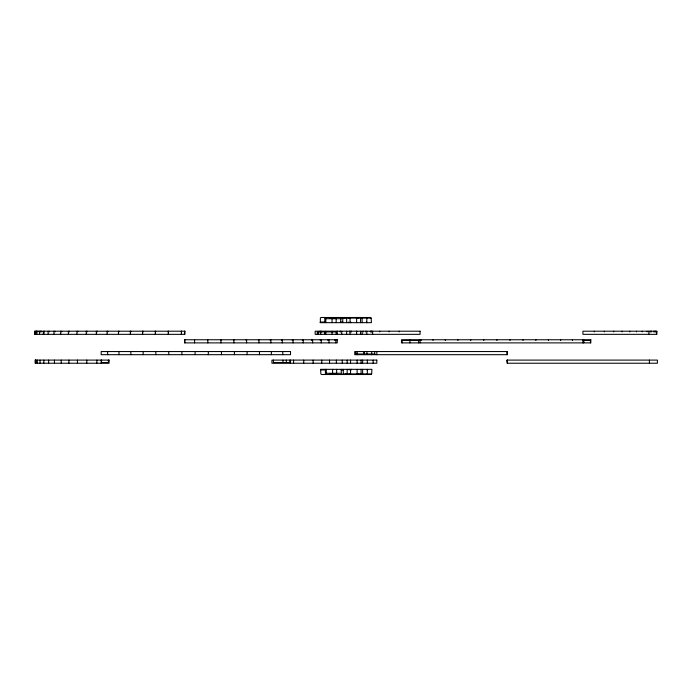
<?xml version="1.0" encoding="UTF-8"?>
<svg xmlns="http://www.w3.org/2000/svg" width="692" height="692" viewBox="0 0 692 692"><rect width="100%" height="100%" fill="white"/><g stroke="black" fill="none" stroke-linecap="round" stroke-linejoin="round"><path stroke-width="1.04" d="M583.659 340.447L583.659 342.886L583.711 339.763M324.669 322.662L324.894 318.709L341.744 318.709M340.62 322.662L340.836 318.709M342.627 322.662L342.851 318.095L342.28 317.49M349.149 369.943L349.373 369.338M351.164 369.943L351.38 369.338M367.106 369.943L367.331 369.338L367.331 373.905L366.786 374.51M335.464 317.524L334.876 318.095M356.536 374.476L357.124 373.905L357.124 369.338M320.361 322.057L320.059 322.662L371.422 322.662L371.128 318.095L370.557 317.49L320.932 317.49L320.361 318.095L320.361 322.057L324.894 322.057M324.669 318.095L325.214 317.49M329.375 318.095L329.937 317.49M362.063 374.51L362.625 373.905L362.625 369.338M348.638 318.095L349.2 317.49M342.8 374.51L343.362 373.905L343.137 369.338M371.639 373.905L371.068 374.51L321.443 374.51L320.872 373.905L320.578 369.338L371.941 369.338L371.639 373.905L343.362 373.905M330.914 318.095L331.494 317.49L334.028 317.948M344.824 318.095L345.403 317.49M346.597 374.51L347.176 373.905L347.176 369.338M341.45 318.095L342.03 317.49M349.97 374.51L350.55 373.905L350.55 369.338M355.973 317.49L356.614 318.095L359.996 317.49L360.567 318.095L360.567 322.662M334.539 374.052L332.004 374.51L331.433 373.905M342.851 318.095L371.128 318.095M340.836 322.057L342.851 322.057M336.71 331.9L317.299 331.9L317.299 334.34M419.144 340.447L402.208 340.447L402.208 342.886M583.071 340.447L590.449 340.447L590.449 342.886M374.96 354.001L355.809 354.001L355.809 351.553M507.435 354.001L507.132 351.553L507.106 354.685M507.106 360.099L657.4 360.099L657.4 363.231L507.106 363.231L507.106 360.099L507.435 362.547M290.277 362.547L273.401 362.547L273.401 360.099M320.872 369.943L325.413 369.943L325.413 373.291L341.355 373.291L341.13 369.338M341.355 369.943L343.362 369.943M357.124 373.905L360.506 374.51L361.086 373.905L361.086 369.338M335.386 373.905L336.027 374.51M349.451 317.49L350.04 318.095L350.04 322.662M341.96 373.905L342.549 374.51M346.087 317.49L346.657 318.095L346.657 322.662M345.343 373.905L345.913 374.51M349.149 373.905L349.719 374.51M361.553 317.49L362.115 318.095L362.115 322.662M329.885 373.905L330.447 374.51M366.276 317.49L366.821 318.095L366.821 322.662M325.179 373.905L325.724 374.51M366.587 322.057L366.812 322.662M350.645 322.057L350.87 322.662M348.638 322.057L348.863 322.662M325.188 369.338L325.413 369.943M108.341 360.099L108.341 362.547L101.551 362.547L101.551 360.099M656.483 331.9L656.483 334.34M655.566 331.208L655.566 331.9M655.108 331.208L655.108 331.9M654.442 331.208L654.442 331.9M653.464 331.208L653.464 331.9M651.328 331.208L651.328 331.9M650.765 331.208L650.765 331.9M650.108 331.208L650.108 331.9M649.407 360.099L649.407 363.231M648.897 331.208L648.897 334.34M647.011 331.208L647.011 331.9M642.237 331.208L642.237 331.9M636.476 331.208L636.476 331.9M629.755 331.208L629.755 331.9M622.134 331.208L622.134 331.9M613.657 331.208L613.657 331.9M604.384 331.208L604.384 331.9M594.376 331.208L594.376 331.9M582.932 339.763L582.932 342.886M572.448 339.763L572.448 340.447M560.667 339.763L560.667 340.447M548.445 339.763L548.445 340.447M535.876 339.763L535.876 340.447M523.031 339.763L523.031 340.447M510.013 339.763L510.013 340.447M507.435 360.099L507.444 363.231M496.899 339.763L496.899 340.447M483.777 339.763L483.777 340.447M470.742 339.763L470.742 340.447M457.888 339.763L457.888 340.447M445.285 339.763L445.285 340.447M433.028 339.763L433.028 340.447M421.203 339.763L421.203 340.447M420.07 339.763L420.07 342.886M418.599 340.447L418.599 342.886M409.889 339.763L409.889 342.886M399.163 331.208L399.163 331.9M389.094 331.208L389.094 331.9M379.752 331.208L379.752 331.9M376.829 351.553L376.829 354.685M374.701 351.553L374.701 354.001M373.144 360.099L373.144 363.231M372.625 331.208L372.625 334.34M371.69 331.208L371.69 331.9M371.716 351.553L371.716 354.685M371.197 331.208L371.197 331.9M371.024 331.208L371.024 331.9M370.358 331.208L370.358 331.9M367.331 360.099L367.331 363.231M366.924 351.553L366.924 354.001M366.821 331.208L366.821 334.34M365.687 331.208L365.687 331.9M364.2 351.553L364.2 354.001M364.009 351.553L364.009 354.685M363.499 331.208L363.499 331.9M362.625 360.099L362.625 363.231M362.115 331.208L362.115 334.34M361.086 360.099L361.086 363.231M360.567 331.208L360.567 334.34M357.21 351.553L357.21 354.685M357.124 360.099L357.124 363.231M356.7 331.208L356.7 331.9M356.614 318.095L356.614 322.662M356.614 331.208L356.614 334.34M351.415 331.208L351.415 331.9M350.965 331.208L350.965 331.9M350.55 360.099L350.55 363.231M350.04 331.208L350.04 334.34M349.737 331.208L349.737 331.9M347.176 360.099L347.176 363.231M346.657 331.208L346.657 334.34M342.272 360.099L342.272 363.231M341.753 331.208L341.753 334.34M340.525 331.208L340.525 331.9M340.075 331.208L340.075 331.9M337.255 331.208L337.255 334.34M336.658 369.338L336.658 373.291M336.373 360.099L336.373 363.231M336.156 318.709L336.156 322.662M336.156 331.208L336.191 334.34M335.862 339.763L335.862 342.886M334.79 339.763L334.79 340.447M332.584 369.338L332.584 373.291M332.073 318.709L332.073 322.662M332.073 331.208L332.073 334.34M329.522 360.099L329.522 363.231M329.003 339.763L329.003 342.886M327.991 339.763L327.991 340.447M326.313 369.338L326.313 373.291M325.802 318.709L325.802 322.662M325.802 331.208L325.802 334.34M324.539 331.9L324.557 334.34M321.754 360.099L321.754 363.231M321.244 339.763L321.244 342.886M321.131 331.208L321.131 331.9M320.733 331.9L320.733 334.34M320.465 331.208L320.465 331.9M320.284 339.763L320.284 340.447M319.799 331.208L319.799 331.9M318.467 331.9L318.467 334.34M313.139 360.099L313.139 363.231M312.628 339.763L312.628 342.886M311.737 339.763L311.737 340.447M303.727 360.099L303.727 363.231M303.217 339.763L303.217 342.886M302.395 339.763L302.395 340.447M293.581 360.099L293.581 363.231M293.071 339.763L293.071 342.886M292.327 339.763L292.327 340.447M290.519 360.099L290.519 363.231M289.792 360.099L289.792 362.547M286.324 360.099L286.324 362.547M282.976 360.099L282.976 362.547M282.768 351.553L282.768 354.685M282.258 339.763L282.258 342.886M281.592 339.763L281.592 340.447M271.368 351.553L271.368 354.685M270.857 339.763L270.857 342.886M270.278 339.763L270.278 340.447M259.457 351.553L259.457 354.685M258.938 339.763L258.938 342.886M258.453 339.763L258.453 340.447M247.105 351.553L247.105 354.685M246.594 339.763L246.594 342.886M246.205 339.763L246.205 340.447M234.415 351.553L234.415 354.685M233.896 339.763L233.896 342.886M233.602 339.763L233.602 340.447M221.449 351.553L221.449 354.685M220.938 339.763L220.938 342.886M220.739 339.763L220.739 340.447M208.318 351.553L208.318 354.685M207.808 339.763L207.808 342.886M195.101 351.553L195.101 354.685M194.582 339.763L194.582 342.886M184.894 339.763L184.868 342.886M184.556 331.208L184.565 334.34M181.884 351.553L181.884 354.685M181.477 331.208L181.477 331.9M181.373 331.208L181.373 334.34M168.761 351.553L168.761 354.685M168.45 331.208L168.45 331.9M168.251 331.208L168.251 334.34M155.821 351.553L155.821 354.685M155.614 331.208L155.614 331.9M155.311 331.208L155.311 334.34M143.157 351.553L143.157 354.685M143.045 331.208L143.045 331.9M142.638 331.208L142.638 334.34M130.823 331.208L130.823 331.9M130.84 351.553L130.84 354.685M130.33 331.208L130.33 334.34M119.041 331.208L119.041 331.9M118.972 351.553L118.972 354.685M118.462 331.208L118.462 334.34M107.779 331.208L107.779 331.9M107.623 351.553L107.623 354.685M107.104 331.208L107.104 334.34M101.179 360.099L101.179 363.231M97.105 331.208L97.105 331.9M96.871 360.099L96.871 363.231M96.352 331.208L96.352 334.34M87.097 331.208L87.097 331.9M86.785 360.099L86.785 363.231M86.275 331.208L86.275 334.34M77.833 331.208L77.833 331.9M77.443 360.099L77.443 363.231M76.924 331.208L76.924 334.34M69.356 331.208L69.356 331.9M68.897 360.099L68.897 363.231M68.387 331.208L68.387 334.34M61.735 331.208L61.735 331.9M61.225 360.099L61.225 363.231M60.706 331.208L60.706 334.34M55.014 331.208L55.014 331.9M54.452 360.099L54.452 363.231M53.941 331.208L53.941 334.34M49.253 331.208L49.253 331.9M48.648 360.099L48.648 363.231M48.129 331.208L48.129 334.34M44.478 331.208L44.478 331.9M43.899 331.9L43.899 334.34M43.83 360.099L43.83 363.231M43.319 331.208L43.319 334.34M41.373 331.208L41.373 331.9M40.724 331.208L40.724 331.9M40.162 331.208L40.162 331.9M40.049 360.099L40.049 363.231M39.539 331.208L39.539 334.34M38.017 331.208L38.017 331.9M37.325 360.099L37.325 363.231M37.048 331.208L37.048 331.9M36.814 331.208L36.814 334.34M36.382 331.208L36.382 331.9M35.915 331.208L35.915 331.9M35.984 360.099L35.984 362.547M35.681 360.099L35.681 363.231M35.465 331.9L35.465 334.34M35.517 360.099L35.517 362.547M35.162 331.208L35.162 334.34M184.894 331.208L34.6 331.208L34.6 334.34L184.894 334.34L184.894 331.208M420.07 331.208L315.171 331.208L315.171 334.34L420.07 334.34L420.07 331.208M656.89 331.208L582.932 331.208L582.932 334.34L656.89 334.34L656.89 331.208M337.255 339.763L184.556 339.763L184.565 342.886L337.255 342.886L337.255 339.763M590.821 339.763L401.481 339.763L401.481 342.886L590.821 342.886L590.821 339.763M290.519 351.553L101.179 351.553L101.179 354.685L290.519 354.685L290.519 351.553M507.444 351.553L354.745 351.553L354.745 354.685L507.444 354.685L507.444 351.553M109.068 360.099L35.11 360.099L35.11 363.231L109.068 363.231L109.068 360.099M376.829 360.099L271.93 360.099L271.93 363.231L376.829 363.231L376.829 360.099"/></g></svg>
